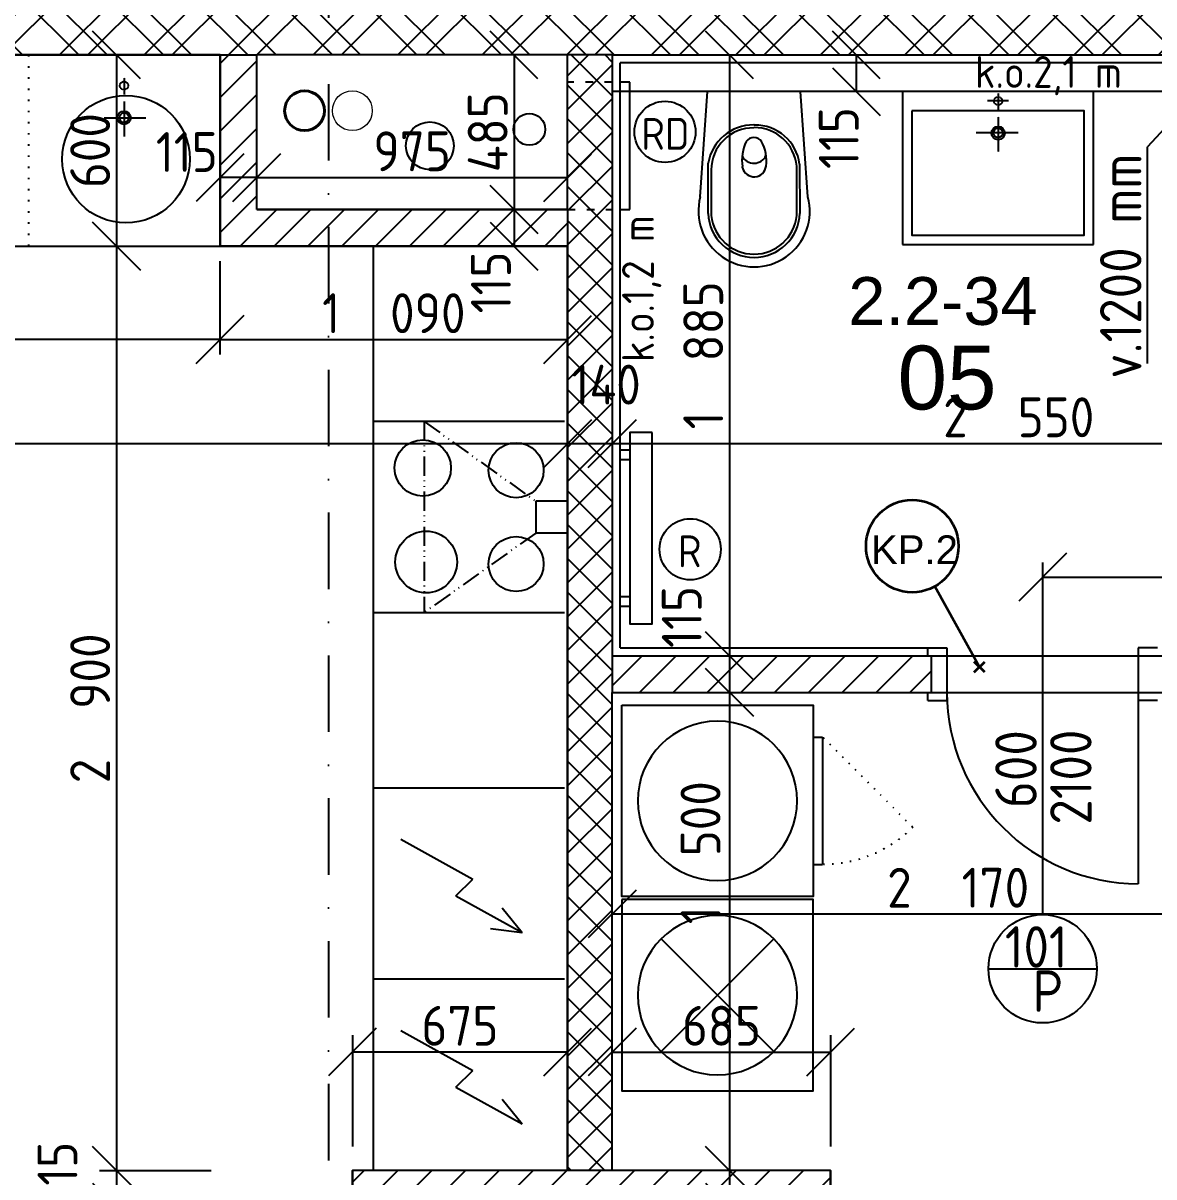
# Model space of a CAD drawing. Extents: x 4511820 to 5180432, y -1526536 to -944957.
# Drawn here: x 4984478 to 4988025, y -1229444 to -1225824 of the extents above; entities that cross this region are included whole.
import ezdxf

# ---------------------------------------------------------------- set-up
doc = ezdxf.new("R2010")
doc.units = 0
doc.header["$MEASUREMENT"] = 0
for name, pattern in [('ACAD_ISO03W100', [30, 12, -18]), ('ACAD_ISO07W100', [3.5, 0.5, -3]), ('ACAD_ISO12W100', [22, 12, -3, 0.5, -3, 0.5, -3]), ('BODKOCIARKOVANA_3', [5.6, 3, -1.3, 0, -1.3]), ('DASHED', [0.75, 0.5, -0.25])]:
    doc.linetypes.add(name, pattern=pattern)
doc.layers.get('0').update_dxf_attribs({"linetype": 'CONTINUOUS'})
doc.layers.get('Defpoints').update_dxf_attribs({"color": 61, "linetype": 'CONTINUOUS'})
for name, color, linetype in [('DVERE', 45, 'CONTINUOUS'), ('KÓTY', 4, 'CONTINUOUS'), ('MÚRY', 1, 'CONTINUOUS'), ('osi', 253, 'CONTINUOUS'), ('Plochy', 41, 'CONTINUOUS'), ('POPIS', 7, 'CONTINUOUS'), ('TENKÁ', 7, 'CONTINUOUS'), ('tzb', 153, 'CONTINUOUS'), ('Z-Kúrenie', 101, 'CONTINUOUS'), ('ZARIADENIE1', 145, 'CONTINUOUS'), ('ZARIADOVACIE', 144, 'CONTINUOUS'), ('zz-vetr', 52, 'CONTINUOUS'), ('ŠRAFY', 82, 'CONTINUOUS')]:
    doc.layers.add(name, color=color, linetype=linetype)
for name, color, linetype, lineweight in [('preklady', 74, 'CONTINUOUS', 35), ('zz-kanal-daždová', 136, 'CONTINUOUS', 40), ('zz-kanal-splaskova', 37, 'CONTINUOUS', 18)]:
    doc.layers.add(name, color=color, linetype=linetype, lineweight=lineweight)
doc.styles.add('ARIAL', font='arial.ttf')
doc.styles.add('STYLE1', font='isocp.shx')
doc.dimstyles.new('STANDARD-50', dxfattribs={"dimtxt": 125, "dimasz": 150, "dimexe": 10, "dimexo": 200, "dimgap": 20, "dimtad": 1, "dimdsep": 46, "dimlunit": 6, "dimtxsty": 'STYLE1', "dimblk1": 'OBLIQUE', "dimblk2": 'OBLIQUE', "dimsah": 1, "dimcen": 2.5, "dimse1": 1, "dimse2": 1, "dimadec": 0, "dimazin": 0, "dimtfac": 1, "dimtmove": 1, "dimatfit": 3, "dimldrblk": 'OBLIQUE', "dimfxl": 1, "dimtolj": 1, "dimtzin": 0, "dimarcsym": 0})
pattern_1 = [(45, (515270.5, 214751.965), (-53.0330086, 53.0330086), [])]

# ---------------------------------------------------------------- blocks, each defined once
blk = doc.blocks.new('pračka')
at = {"layer": 'ZARIADENIE1', "color": 8, "linetype": 'ACAD_ISO07W100', "ltscale": 8}
blk.add_line((4536136.9, -1117296.3), (4536419.7, -1117579.2), dxfattribs=at)
at = {"layer": 'ZARIADENIE1', "color": 8}
for p, q in [((4536419.7, -1117579.2), (4536019.7, -1117579.2)), ((4536019.7, -1117609.2), (4536019.7, -1117579.2)), ((4536419.7, -1117609.2), (4536419.7, -1117579.2))]:
    blk.add_line(p, q, dxfattribs=at)
blk.add_lwpolyline([(4536519.7, -1118209.2), (4536519.7, -1117609.2), (4535919.7, -1117609.2), (4535919.7, -1118209.2)], close=True, dxfattribs=at)
blk.add_circle((4536219.7, -1117909.2), 250, dxfattribs=at)
at = {"layer": 'ZARIADENIE1', "color": 8, "linetype": 'ACAD_ISO07W100', "ltscale": 8}
blk.add_arc((4536419.7, -1117579.2), 400, 135, 180, dxfattribs=at)
blk = doc.blocks.new('sušička')
at = {"layer": 'ZARIADENIE1', "color": 8}
for p, q in [((4426735.8, -1162607.4), (4426382.2, -1162961)), ((4426382.2, -1162607.4), (4426735.8, -1162961))]:
    blk.add_line(p, q, dxfattribs=at)
blk.add_lwpolyline([(4426259, -1163084.2), (4426259, -1162484.2), (4426859, -1162484.2), (4426859, -1163084.2)], close=True, dxfattribs=at)
blk.add_circle((4426559, -1162784.2), 250, dxfattribs=at)
blk = doc.blocks.new('_OBLIQUE')
at = {"color": 0, "linetype": 'ByBlock'}
blk.add_line((-0.5, -0.5), (0.5, 0.5), dxfattribs=at)
blk = doc.blocks.new('*D30651')
at = {"layer": 'Defpoints', "color": 0}
for p in [(4988024, -1225924.2), (4987091.5, -1226039.2), (4988024, -1226039.2)]:
    blk.add_point(p, dxfattribs=at)
at = {"layer": 'KÓTY', "color": 0, "lineweight": -2}
blk.add_line((4987091.5, -1225924.2), (4987091.5, -1226039.2), dxfattribs=at)
at = {"layer": 'KÓTY', "color": 0, "linetype": 'ByBlock', "lineweight": -2, "xscale": 150, "yscale": 150, "zscale": 150}
for p, rotation in [((4987091.5, -1225924.2), 90), ((4987091.5, -1226039.2), 270)]:
    blk.add_blockref('_OBLIQUE', p, dxfattribs=dict(at, rotation=rotation))
at = {"layer": 'KÓTY', "color": 0, "insert": (4987036.5, -1226185), "char_height": 125, "attachment_point": 5, "rotation": 90, "style": 'STYLE1'}
blk.add_mtext('\\A1;115', dxfattribs=at)
blk = doc.blocks.new('*D30652')
at = {"layer": 'Defpoints', "color": 0}
for p in [(4985211, -1225957.7), (4986186, -1225957.7), (4986186, -1226309)]:
    blk.add_point(p, dxfattribs=at)
at = {"layer": 'KÓTY', "color": 0, "lineweight": -2}
blk.add_line((4985211, -1226309), (4986186, -1226309), dxfattribs=at)
at = {"layer": 'KÓTY', "color": 0, "linetype": 'ByBlock', "lineweight": -2, "xscale": 150, "yscale": 150, "zscale": 150, "rotation": 180}
blk.add_blockref('_OBLIQUE', (4985211, -1226309), dxfattribs=at)
at = {"layer": 'KÓTY', "color": 0, "linetype": 'ByBlock', "lineweight": -2, "xscale": 150, "yscale": 150, "zscale": 150}
blk.add_blockref('_OBLIQUE', (4986186, -1226309), dxfattribs=at)
at = {"layer": 'KÓTY', "color": 0, "insert": (4985698.5, -1226226.5), "char_height": 125, "attachment_point": 5, "style": 'STYLE1'}
blk.add_mtext('\\A1;975', dxfattribs=at)
blk = doc.blocks.new('*D30653')
at = {"layer": 'Defpoints', "color": 0}
for p in [(4986186, -1225924.2), (4986018, -1226409.2), (4986186, -1226409.2)]:
    blk.add_point(p, dxfattribs=at)
at = {"layer": 'KÓTY', "color": 0, "lineweight": -2}
blk.add_line((4986018, -1225924.2), (4986018, -1226409.2), dxfattribs=at)
at = {"layer": 'KÓTY', "color": 0, "linetype": 'ByBlock', "lineweight": -2, "xscale": 150, "yscale": 150, "zscale": 150}
for p, rotation in [((4986018, -1225924.2), 90), ((4986018, -1226409.2), 270)]:
    blk.add_blockref('_OBLIQUE', p, dxfattribs=dict(at, rotation=rotation))
at = {"layer": 'KÓTY', "color": 0, "insert": (4985935.5, -1226166.7), "char_height": 125, "attachment_point": 5, "rotation": 90, "style": 'STYLE1'}
blk.add_mtext('\\A1;485', dxfattribs=at)
blk = doc.blocks.new('*D30657')
at = {"layer": 'Defpoints', "color": 0}
for p in [(4980951, -1227143.5), (4986186, -1227143.5), (4986186, -1227143.5)]:
    blk.add_point(p, dxfattribs=at)
at = {"layer": 'KÓTY', "color": 0, "lineweight": -2}
blk.add_line((4980951, -1227143.5), (4986186, -1227143.5), dxfattribs=at)
at = {"layer": 'KÓTY', "color": 0, "linetype": 'ByBlock', "lineweight": -2, "xscale": 150, "yscale": 150, "zscale": 150, "rotation": 180}
blk.add_blockref('_OBLIQUE', (4980951, -1227143.5), dxfattribs=at)
at = {"layer": 'KÓTY', "color": 0, "linetype": 'ByBlock', "lineweight": -2, "xscale": 150, "yscale": 150, "zscale": 150}
blk.add_blockref('_OBLIQUE', (4986186, -1227143.5), dxfattribs=at)
at = {"layer": 'KÓTY', "color": 0, "insert": (4983568.5, -1227061), "char_height": 125, "attachment_point": 5, "style": 'STYLE1'}
blk.add_mtext('\\A1;5ﾠ235', dxfattribs=at)
blk = doc.blocks.new('*D30658')
at = {"layer": 'Defpoints', "color": 0}
for p in [(4986186, -1227143.5), (4986326, -1227143.5), (4986326, -1227143.5)]:
    blk.add_point(p, dxfattribs=at)
at = {"layer": 'KÓTY', "color": 0, "lineweight": -2}
blk.add_line((4986186, -1227143.5), (4986326, -1227143.5), dxfattribs=at)
at = {"layer": 'KÓTY', "color": 0, "linetype": 'ByBlock', "lineweight": -2, "xscale": 150, "yscale": 150, "zscale": 150, "rotation": 180}
blk.add_blockref('_OBLIQUE', (4986186, -1227143.5), dxfattribs=at)
at = {"layer": 'KÓTY', "color": 0, "linetype": 'ByBlock', "lineweight": -2, "xscale": 150, "yscale": 150, "zscale": 150}
blk.add_blockref('_OBLIQUE', (4986326, -1227143.5), dxfattribs=at)
at = {"layer": 'KÓTY', "color": 0, "insert": (4986306.8, -1226958.5), "char_height": 125, "attachment_point": 5, "style": 'STYLE1'}
blk.add_mtext('\\A1;140', dxfattribs=at)
blk = doc.blocks.new('*D30659')
at = {"layer": 'Defpoints', "color": 0}
for p in [(4986326, -1227143.5), (4988876, -1227143.5), (4988876, -1227143.5)]:
    blk.add_point(p, dxfattribs=at)
at = {"layer": 'KÓTY', "color": 0, "lineweight": -2}
blk.add_line((4986326, -1227143.5), (4988876, -1227143.5), dxfattribs=at)
at = {"layer": 'KÓTY', "color": 0, "linetype": 'ByBlock', "lineweight": -2, "xscale": 150, "yscale": 150, "zscale": 150, "rotation": 180}
blk.add_blockref('_OBLIQUE', (4986326, -1227143.5), dxfattribs=at)
at = {"layer": 'KÓTY', "color": 0, "linetype": 'ByBlock', "lineweight": -2, "xscale": 150, "yscale": 150, "zscale": 150}
blk.add_blockref('_OBLIQUE', (4988876, -1227143.5), dxfattribs=at)
at = {"layer": 'KÓTY', "color": 0, "insert": (4987601, -1227061), "char_height": 125, "attachment_point": 5, "style": 'STYLE1'}
blk.add_mtext('\\A1;2ﾠ550', dxfattribs=at)
blk = doc.blocks.new('*D30662')
at = {"layer": 'Defpoints', "color": 0}
for p in [(4986326, -1225924.2), (4986326, -1227809.2), (4986694, -1227809.2)]:
    blk.add_point(p, dxfattribs=at)
at = {"layer": 'KÓTY', "color": 0, "lineweight": -2}
blk.add_line((4986694, -1225924.2), (4986694, -1227809.2), dxfattribs=at)
at = {"layer": 'KÓTY', "color": 0, "linetype": 'ByBlock', "lineweight": -2, "xscale": 150, "yscale": 150, "zscale": 150}
for p, rotation in [((4986694, -1225924.2), 90), ((4986694, -1227809.2), 270)]:
    blk.add_blockref('_OBLIQUE', p, dxfattribs=dict(at, rotation=rotation))
at = {"layer": 'KÓTY', "color": 0, "insert": (4986611.5, -1226866.7), "char_height": 125, "attachment_point": 5, "rotation": 90, "style": 'STYLE1'}
blk.add_mtext('\\A1;1ﾠ885', dxfattribs=at)
blk = doc.blocks.new('*D30663')
at = {"layer": 'Defpoints', "color": 0}
for p in [(4986326, -1227809.2), (4986326, -1227924.2), (4986694, -1227924.2)]:
    blk.add_point(p, dxfattribs=at)
at = {"layer": 'KÓTY', "color": 0, "lineweight": -2}
blk.add_line((4986694, -1227809.2), (4986694, -1227924.2), dxfattribs=at)
at = {"layer": 'KÓTY', "color": 0, "linetype": 'ByBlock', "lineweight": -2, "xscale": 150, "yscale": 150, "zscale": 150}
for p, rotation in [((4986694, -1227809.2), 90), ((4986694, -1227924.2), 270)]:
    blk.add_blockref('_OBLIQUE', p, dxfattribs=dict(at, rotation=rotation))
at = {"layer": 'KÓTY', "color": 0, "insert": (4986544, -1227687.5), "char_height": 125, "attachment_point": 5, "rotation": 90, "style": 'STYLE1'}
blk.add_mtext('\\A1;115', dxfattribs=at)
blk = doc.blocks.new('*D30664')
at = {"layer": 'Defpoints', "color": 0}
for p in [(4986326, -1227924.2), (4986326, -1229424.2), (4986694, -1229424.2)]:
    blk.add_point(p, dxfattribs=at)
at = {"layer": 'KÓTY', "color": 0, "lineweight": -2}
blk.add_line((4986694, -1227924.2), (4986694, -1229424.2), dxfattribs=at)
at = {"layer": 'KÓTY', "color": 0, "linetype": 'ByBlock', "lineweight": -2, "xscale": 150, "yscale": 150, "zscale": 150}
for p, rotation in [((4986694, -1227924.2), 90), ((4986694, -1229424.2), 270)]:
    blk.add_blockref('_OBLIQUE', p, dxfattribs=dict(at, rotation=rotation))
at = {"layer": 'KÓTY', "color": 0, "insert": (4986603, -1228427), "char_height": 125, "attachment_point": 5, "rotation": 90, "style": 'STYLE1'}
blk.add_mtext('\\A1;1ﾠ500', dxfattribs=at)
blk = doc.blocks.new('*D30665')
at = {"layer": 'Defpoints', "color": 0}
for p in [(4986326, -1229424.2), (4986326, -1229539.2), (4986694, -1229539.2)]:
    blk.add_point(p, dxfattribs=at)
at = {"layer": 'KÓTY', "color": 0, "lineweight": -2}
blk.add_line((4986694, -1229424.2), (4986694, -1229539.2), dxfattribs=at)
at = {"layer": 'KÓTY', "color": 0, "linetype": 'ByBlock', "lineweight": -2, "xscale": 150, "yscale": 150, "zscale": 150}
for p, rotation in [((4986694, -1229424.2), 90), ((4986694, -1229539.2), 270)]:
    blk.add_blockref('_OBLIQUE', p, dxfattribs=dict(at, rotation=rotation))
at = {"layer": 'KÓTY', "color": 0, "insert": (4986574, -1229655), "char_height": 125, "attachment_point": 5, "rotation": 90, "style": 'STYLE1'}
blk.add_mtext('\\A1;115', dxfattribs=at)
blk = doc.blocks.new('*D30667')
at = {"layer": 'Defpoints', "color": 0}
for p in [(4985096, -1226524.2), (4986186, -1226524.2), (4986186, -1226817)]:
    blk.add_point(p, dxfattribs=at)
at = {"layer": 'KÓTY', "color": 0, "lineweight": -2}
blk.add_line((4985096, -1226817), (4986186, -1226817), dxfattribs=at)
at = {"layer": 'KÓTY', "color": 0, "linetype": 'ByBlock', "lineweight": -2, "xscale": 150, "yscale": 150, "zscale": 150, "rotation": 180}
blk.add_blockref('_OBLIQUE', (4985096, -1226817), dxfattribs=at)
at = {"layer": 'KÓTY', "color": 0, "linetype": 'ByBlock', "lineweight": -2, "xscale": 150, "yscale": 150, "zscale": 150}
blk.add_blockref('_OBLIQUE', (4986186, -1226817), dxfattribs=at)
at = {"layer": 'KÓTY', "color": 0, "insert": (4985641, -1226734.5), "char_height": 125, "attachment_point": 5, "style": 'STYLE1'}
blk.add_mtext('\\A1;1ﾠ090', dxfattribs=at)
blk = doc.blocks.new('*D30668')
at = {"layer": 'Defpoints', "color": 0}
for p in [(4980951, -1226524.2), (4985096, -1226524.2), (4980951, -1226817)]:
    blk.add_point(p, dxfattribs=at)
at = {"layer": 'KÓTY', "color": 0, "lineweight": -2}
blk.add_line((4985096, -1226817), (4980951, -1226817), dxfattribs=at)
at = {"layer": 'KÓTY', "color": 0, "linetype": 'ByBlock', "lineweight": -2, "xscale": 150, "yscale": 150, "zscale": 150, "rotation": 180}
blk.add_blockref('_OBLIQUE', (4980951, -1226817), dxfattribs=at)
at = {"layer": 'KÓTY', "color": 0, "linetype": 'ByBlock', "lineweight": -2, "xscale": 150, "yscale": 150, "zscale": 150}
blk.add_blockref('_OBLIQUE', (4985096, -1226817), dxfattribs=at)
at = {"layer": 'KÓTY', "color": 0, "insert": (4983023.5, -1226734.5), "char_height": 125, "attachment_point": 5, "style": 'STYLE1'}
blk.add_mtext('\\A1;4ﾠ145', dxfattribs=at)
blk = doc.blocks.new('*D30699')
at = {"layer": 'Defpoints', "color": 0}
for p in [(4987676, -1227516.6), (4988876, -1227516.6), (4988876, -1227562.5)]:
    blk.add_point(p, dxfattribs=at)
at = {"layer": 'KÓTY', "color": 0, "lineweight": -2}
blk.add_line((4987676, -1227562.5), (4988876, -1227562.5), dxfattribs=at)
at = {"layer": 'KÓTY', "color": 0, "linetype": 'ByBlock', "lineweight": -2, "xscale": 150, "yscale": 150, "zscale": 150, "rotation": 180}
blk.add_blockref('_OBLIQUE', (4987676, -1227562.5), dxfattribs=at)
at = {"layer": 'KÓTY', "color": 0, "linetype": 'ByBlock', "lineweight": -2, "xscale": 150, "yscale": 150, "zscale": 150}
blk.add_blockref('_OBLIQUE', (4988876, -1227562.5), dxfattribs=at)
at = {"layer": 'KÓTY', "color": 0, "insert": (4988276, -1227480), "char_height": 125, "attachment_point": 5, "style": 'STYLE1'}
blk.add_mtext('\\A1;1ﾠ200', dxfattribs=at)
blk = doc.blocks.new('*D30700')
at = {"layer": 'Defpoints', "color": 0}
for p in [(4985096, -1225924.2), (4984771, -1226524.2), (4985096, -1226524.2)]:
    blk.add_point(p, dxfattribs=at)
at = {"layer": 'KÓTY', "color": 0, "lineweight": -2}
blk.add_line((4984771, -1225924.2), (4984771, -1226524.2), dxfattribs=at)
at = {"layer": 'KÓTY', "color": 0, "linetype": 'ByBlock', "lineweight": -2, "xscale": 150, "yscale": 150, "zscale": 150}
for p, rotation in [((4984771, -1225924.2), 90), ((4984771, -1226524.2), 270)]:
    blk.add_blockref('_OBLIQUE', p, dxfattribs=dict(at, rotation=rotation))
at = {"layer": 'KÓTY', "color": 0, "insert": (4984688.5, -1226224.2), "char_height": 125, "attachment_point": 5, "rotation": 90, "style": 'STYLE1'}
blk.add_mtext('\\A1;600', dxfattribs=at)
blk = doc.blocks.new('*D30701')
at = {"layer": 'Defpoints', "color": 0}
for p in [(4985096, -1226524.2), (4984771, -1229424.2), (4985511, -1229424.2)]:
    blk.add_point(p, dxfattribs=at)
at = {"layer": 'KÓTY', "color": 0, "lineweight": -2}
blk.add_line((4984771, -1226524.2), (4984771, -1229424.2), dxfattribs=at)
at = {"layer": 'KÓTY', "color": 0, "linetype": 'ByBlock', "lineweight": -2, "xscale": 150, "yscale": 150, "zscale": 150}
for p, rotation in [((4984771, -1226524.2), 90), ((4984771, -1229424.2), 270)]:
    blk.add_blockref('_OBLIQUE', p, dxfattribs=dict(at, rotation=rotation))
at = {"layer": 'KÓTY', "color": 0, "insert": (4984688.5, -1227974.2), "char_height": 125, "attachment_point": 5, "rotation": 90, "style": 'STYLE1'}
blk.add_mtext('\\A1;2ﾠ900', dxfattribs=at)
blk = doc.blocks.new('*D30702')
at = {"layer": 'Defpoints', "color": 0}
for p in [(4985511, -1229424.2), (4984771, -1229539.2), (4985511, -1229539.2)]:
    blk.add_point(p, dxfattribs=at)
at = {"layer": 'KÓTY', "color": 0, "lineweight": -2}
blk.add_line((4984771, -1229424.2), (4984771, -1229539.2), dxfattribs=at)
at = {"layer": 'KÓTY', "color": 0, "linetype": 'ByBlock', "lineweight": -2, "xscale": 150, "yscale": 150, "zscale": 150}
for p, rotation in [((4984771, -1229424.2), 90), ((4984771, -1229539.2), 270)]:
    blk.add_blockref('_OBLIQUE', p, dxfattribs=dict(at, rotation=rotation))
at = {"layer": 'KÓTY', "color": 0, "insert": (4984586, -1229431), "char_height": 125, "attachment_point": 5, "rotation": 90, "style": 'STYLE1'}
blk.add_mtext('\\A1;115', dxfattribs=at)
blk = doc.blocks.new('*D30712')
at = {"layer": 'Defpoints', "color": 0}
for p in [(4986326, -1228619.5), (4986326, -1228619.5), (4988496, -1228619.5)]:
    blk.add_point(p, dxfattribs=at)
at = {"layer": 'KÓTY', "color": 0, "lineweight": -2}
blk.add_line((4988496, -1228619.5), (4986326, -1228619.5), dxfattribs=at)
at = {"layer": 'KÓTY', "color": 0, "linetype": 'ByBlock', "lineweight": -2, "xscale": 150, "yscale": 150, "zscale": 150, "rotation": 180}
blk.add_blockref('_OBLIQUE', (4986326, -1228619.5), dxfattribs=at)
at = {"layer": 'KÓTY', "color": 0, "linetype": 'ByBlock', "lineweight": -2, "xscale": 150, "yscale": 150, "zscale": 150}
blk.add_blockref('_OBLIQUE', (4988496, -1228619.5), dxfattribs=at)
at = {"layer": 'KÓTY', "color": 0, "insert": (4987411, -1228537), "char_height": 125, "attachment_point": 5, "style": 'STYLE1'}
blk.add_mtext('\\A1;2ﾠ170', dxfattribs=at)
blk = doc.blocks.new('*D30713')
at = {"layer": 'Defpoints', "color": 0}
for p in [(4987011, -1229052.5), (4986326, -1229424.2), (4987011, -1229424.2)]:
    blk.add_point(p, dxfattribs=at)
at = {"layer": 'KÓTY', "color": 0, "lineweight": -2}
blk.add_line((4986326, -1229052.5), (4987011, -1229052.5), dxfattribs=at)
at = {"layer": 'KÓTY', "color": 0, "linetype": 'ByBlock', "lineweight": -2, "xscale": 150, "yscale": 150, "zscale": 150, "rotation": 180}
blk.add_blockref('_OBLIQUE', (4986326, -1229052.5), dxfattribs=at)
at = {"layer": 'KÓTY', "color": 0, "linetype": 'ByBlock', "lineweight": -2, "xscale": 150, "yscale": 150, "zscale": 150}
blk.add_blockref('_OBLIQUE', (4987011, -1229052.5), dxfattribs=at)
at = {"layer": 'KÓTY', "color": 0, "insert": (4986668.5, -1228970), "char_height": 125, "attachment_point": 5, "style": 'STYLE1'}
blk.add_mtext('\\A1;685', dxfattribs=at)
blk = doc.blocks.new('*D30714')
at = {"layer": 'Defpoints', "color": 0}
for p in [(4985511, -1229052.5), (4985511, -1229424.2), (4986186, -1229424.2)]:
    blk.add_point(p, dxfattribs=at)
at = {"layer": 'KÓTY', "color": 0, "lineweight": -2}
blk.add_line((4986186, -1229052.5), (4985511, -1229052.5), dxfattribs=at)
at = {"layer": 'KÓTY', "color": 0, "linetype": 'ByBlock', "lineweight": -2, "xscale": 150, "yscale": 150, "zscale": 150, "rotation": 180}
blk.add_blockref('_OBLIQUE', (4985511, -1229052.5), dxfattribs=at)
at = {"layer": 'KÓTY', "color": 0, "linetype": 'ByBlock', "lineweight": -2, "xscale": 150, "yscale": 150, "zscale": 150}
blk.add_blockref('_OBLIQUE', (4986186, -1229052.5), dxfattribs=at)
at = {"layer": 'KÓTY', "color": 0, "insert": (4985848.5, -1228970), "char_height": 125, "attachment_point": 5, "style": 'STYLE1'}
blk.add_mtext('\\A1;675', dxfattribs=at)
blk = doc.blocks.new('*D30782')
at = {"layer": 'Defpoints', "color": 0}
for p in [(4986018, -1226409.2), (4986018, -1226524.2), (4986018, -1226524.2)]:
    blk.add_point(p, dxfattribs=at)
at = {"layer": 'KÓTY', "color": 0, "lineweight": -2}
blk.add_line((4986018, -1226409.2), (4986018, -1226524.2), dxfattribs=at)
at = {"layer": 'KÓTY', "color": 0, "linetype": 'ByBlock', "lineweight": -2, "xscale": 150, "yscale": 150, "zscale": 150}
for p, rotation in [((4986018, -1226409.2), 90), ((4986018, -1226524.2), 270)]:
    blk.add_blockref('_OBLIQUE', p, dxfattribs=dict(at, rotation=rotation))
at = {"layer": 'KÓTY', "color": 0, "insert": (4985945.5, -1226638), "char_height": 125, "attachment_point": 5, "rotation": 90, "style": 'STYLE1'}
blk.add_mtext('\\A1;115', dxfattribs=at)
blk = doc.blocks.new('*D30783')
at = {"layer": 'Defpoints', "color": 0}
for p in [(4985096, -1226309), (4985096, -1226309), (4985211, -1226309)]:
    blk.add_point(p, dxfattribs=at)
at = {"layer": 'KÓTY', "color": 0, "lineweight": -2}
blk.add_line((4985211, -1226309), (4985096, -1226309), dxfattribs=at)
at = {"layer": 'KÓTY', "color": 0, "linetype": 'ByBlock', "lineweight": -2, "xscale": 150, "yscale": 150, "zscale": 150, "rotation": 180}
blk.add_blockref('_OBLIQUE', (4985096, -1226309), dxfattribs=at)
at = {"layer": 'KÓTY', "color": 0, "linetype": 'ByBlock', "lineweight": -2, "xscale": 150, "yscale": 150, "zscale": 150}
blk.add_blockref('_OBLIQUE', (4985211, -1226309), dxfattribs=at)
at = {"layer": 'KÓTY', "color": 0, "insert": (4984991.6, -1226228.8), "char_height": 125, "attachment_point": 5, "style": 'STYLE1'}
blk.add_mtext('\\A1;115', dxfattribs=at)

msp = doc.modelspace()

# ---------------------------------------------------------------- hatches: boundary and pattern name
at = {"layer": 'ŠRAFY'}
h = msp.add_hatch(dxfattribs=at)
h.set_pattern_fill('ANSI32', color=256, scale=500)
h.set_pattern_definition([(45, (400449.4, -45114.18), (-132.5825215, 132.5825215), []), (45, (400537.78, -45114.18), (-132.5825215, 132.5825215), [])])
h.paths.add_polyline_path([(4980951, -1225674.226), (4980951, -1225924.226), (4993871, -1225924.226), (4993871, -1225674.226), (4980951, -1225674.226)])
h = msp.add_hatch(dxfattribs=at)
h.set_pattern_fill('ANSI32', color=256, scale=500, angle=90)
h.set_pattern_definition([(135, (400449.4, -45114.18), (-132.5825215, -132.5825215), []), (135, (400449.4, -45025.8), (-132.5825215, -132.5825215), [])])
h.paths.add_polyline_path([(4980951, -1225674.226), (4980951, -1225924.226), (4993871, -1225924.226), (4993871, -1225674.226), (4980951, -1225674.226)])
at = {"layer": 'ŠRAFY', "ltscale": 0.25}
h = msp.add_hatch(dxfattribs=at)
h.set_pattern_fill('ANSI31', color=256, scale=600, style=0)
h.set_pattern_definition(pattern_1)
h.paths.add_polyline_path([(4986186, -1226524.226), (4986186, -1226409.226), (4985211, -1226409.226), (4985211, -1225924.226), (4985096, -1225924.226), (4985096, -1226524.226)])
h = msp.add_hatch(dxfattribs=at)
h.set_pattern_fill('ANSI37', color=256, scale=600, style=0)
h.set_pattern_definition([(45, (-3027222.4, 367531.64), (-53.0330086, 53.0330086), []), (135, (-3027222.4, 367531.64), (-53.0330086, -53.0330086), [])])
h.paths.add_polyline_path([(4986186, -1229424.226), (4986326, -1229424.226), (4986326, -1227924.226), (4986326, -1227809.226), (4986326, -1225924.226), (4986186, -1225924.226), (4986186, -1226409.226), (4986186, -1226524.226)])
h = msp.add_hatch(dxfattribs=at)
h.set_pattern_fill('ANSI31', color=256, scale=600, style=0)
h.set_pattern_definition(pattern_1)
h.paths.add_polyline_path([(4987326, -1227924.226), (4987326, -1227809.226), (4987316, -1227809.226), (4986326, -1227809.226), (4986326, -1227924.226), (4987316, -1227924.226)])
h = msp.add_hatch(dxfattribs=at)
h.set_pattern_fill('ANSI31', color=256, scale=600, style=0)
h.set_pattern_definition(pattern_1)
h.paths.add_polyline_path([(4985511, -1229424.226), (4985511, -1229539.226), (4987011, -1229539.226), (4987011, -1229424.226), (4986326, -1229424.226), (4986186, -1229424.226), (4986131, -1229424.226), (4986126, -1229424.226), (4985576, -1229424.226)])

# ---------------------------------------------------------------- linework, layer by layer
at = {"layer": 'DVERE', "ltscale": 0.25}
for p, q in [((4987676, -1227516.57), (4987676, -1228621.226)), ((4987316, -1227784.226), (4987376, -1227784.226)), ((4987316, -1227809.226), (4987316, -1227784.226)), ((4987376, -1227784.226), (4987376, -1227949.226)), ((4987976, -1227784.226), (4987976, -1227949.226)), ((4988036, -1227784.226), (4987976, -1227784.226)), ((4987376, -1227809.226), (4987976, -1227809.226)), ((4987316, -1227949.226), (4987316, -1227924.226)), ((4987376, -1227924.226), (4987976, -1227924.226)), ((4987976, -1227924.226), (4987976, -1228524.226)), ((4987316, -1227949.226), (4987376, -1227949.226)), ((4988036, -1227949.226), (4987976, -1227949.226)), ((4987506, -1228791.226), (4987846, -1228791.226))]:
    msp.add_line(p, q, dxfattribs=at)
msp.add_circle((4987676, -1228791.226), 170, dxfattribs=at)
msp.add_arc((4987976, -1227924.226), 600, 180, 270, dxfattribs=at)
at = {"layer": 'KÓTY'}
for p, q in [((4988232.5, -1225965.535), (4988004.5, -1226212.535)), ((4988004.5, -1226892.035), (4988004.5, -1226212.535)), ((4985096, -1226863.535), (4985096, -1226570.726))]:
    msp.add_line(p, q, dxfattribs=at)
at = {"layer": 'KÓTY', "ltscale": 0.25}
for p, q in [((4985511, -1228999.132), (4985511, -1229349.132)), ((4985511, -1228999.132), (4985511, -1229349.132)), ((4987011, -1228999.132), (4987011, -1229349.132)), ((4987011, -1228999.132), (4987011, -1229349.132))]:
    msp.add_line(p, q, dxfattribs=at)
at = {"layer": 'KÓTY', "ltscale": 25}
msp.add_line((4984717.597, -1229424.226), (4985067.597, -1229424.226), dxfattribs=at)
at = {"layer": 'MÚRY'}
for p, q in [((4985096, -1225924.226), (4980951, -1225924.226)), ((4986326, -1225924.226), (4986326, -1227809.226)), ((4986326, -1229424.226), (4986326, -1227924.226)), ((4987011, -1229424.226), (4987011, -1229539.226))]:
    msp.add_line(p, q, dxfattribs=at)
at = {"layer": 'MÚRY', "ltscale": 0.25}
for p, q in [((4985096, -1226524.226), (4985096, -1225924.226)), ((4985211, -1226409.226), (4985211, -1225924.226)), ((4986186, -1225924.226), (4985211, -1225924.226)), ((4986186, -1226409.226), (4986186, -1225924.226)), ((4986326, -1225924.226), (4988876, -1225924.226)), ((4985211, -1226409.226), (4986186, -1226409.226)), ((4985211, -1226409.226), (4986186, -1226409.226)), ((4986186, -1226409.226), (4985211, -1226409.226)), ((4986186, -1226524.226), (4985096, -1226524.226)), ((4986186, -1229424.226), (4986186, -1226524.226)), ((4986326, -1227809.226), (4987326, -1227809.226)), ((4987326, -1227809.226), (4987326, -1227924.226)), ((4986326, -1227924.226), (4987326, -1227924.226)), ((4986186, -1229424.226), (4985511, -1229424.226)), ((4985511, -1229539.226), (4985511, -1229424.226)), ((4986131, -1229424.226), (4986126, -1229424.226)), ((4987011, -1229424.226), (4986326, -1229424.226))]:
    msp.add_line(p, q, dxfattribs=at)
at = {"layer": 'osi', "linetype": 'BODKOCIARKOVANA_3', "ltscale": 80}
msp.add_line((4985436, -1223327.035), (4985436, -1260844.226), dxfattribs=at)
at = {"layer": 'Plochy'}
for points in [[(4980951, -1232044.226), (4980951, -1225924.226), (4985096, -1225924.226), (4985096, -1226524.226), (4986186, -1226524.226), (4986186, -1229387.535), (4986186, -1229424.226), (4985511, -1229424.226), (4985511, -1229539.226), (4987011, -1229539.226), (4987011, -1232044.226)], [(4988876, -1226039.226), (4986326, -1226039.226), (4986326, -1227809.226), (4988876, -1227809.226)], [(4987011, -1232044.226), (4987011, -1229424.226), (4986326, -1229424.226), (4986326, -1227924.226), (4988496, -1227924.226), (4988496, -1229539.226), (4989996, -1229539.226), (4989996, -1232044.226)]]:
    msp.add_lwpolyline(points, close=True, dxfattribs=at)
at = {"layer": 'preklady'}
for p, q in [((4987478, -1227844.535), (4987337.488, -1227591.94)), ((4987461.382, -1227861.151), (4987494.616, -1227827.917)), ((4987494.617, -1227861.152), (4987461.383, -1227827.918))]:
    msp.add_line(p, q, dxfattribs=at)
at = {"layer": 'preklady', "ltscale": 0.25}
msp.add_circle((4987267, -1227465.226), 145, dxfattribs=at)
at = {"layer": 'TENKÁ'}
for p, q in [((4985096, -1225924.226), (4985211, -1225924.226)), ((4986326, -1225924.226), (4986186, -1225924.226)), ((4986186, -1226409.226), (4986186, -1226524.226)), ((4986326, -1227809.226), (4986326, -1227924.226)), ((4986326, -1229424.226), (4986186, -1229424.226))]:
    msp.add_line(p, q, dxfattribs=at)
at = {"layer": 'TENKÁ', "ltscale": 0.25}
for p, q in [((4986351, -1227784.226), (4986351, -1225949.226)), ((4988851, -1225949.226), (4986351, -1225949.226)), ((4988851, -1226039.226), (4986351, -1226039.226)), ((4986351, -1227784.226), (4987316, -1227784.226))]:
    msp.add_line(p, q, dxfattribs=at)
at = {"layer": 'tzb', "linetype": 'ACAD_ISO03W100', "ltscale": 2}
for p, q in [((4986326, -1226009.226), (4986186, -1226009.226)), ((4986186, -1226409.226), (4986326, -1226409.226))]:
    msp.add_line(p, q, dxfattribs=at)
at = {"layer": 'tzb'}
for p, q in [((4986381, -1226009.226), (4986351, -1226009.226)), ((4986381, -1226409.226), (4986381, -1226009.226)), ((4986351, -1226409.226), (4986381, -1226409.226))]:
    msp.add_line(p, q, dxfattribs=at)
msp.add_circle((4986491.568, -1226165.553), 96, dxfattribs=at)
at = {"layer": 'Z-Kúrenie', "linetype": 'Continuous'}
for p, q in [((4986381, -1227164.226), (4986351, -1227164.226)), ((4986381, -1227194.226), (4986351, -1227194.226)), ((4986381, -1227624.226), (4986351, -1227624.226)), ((4986381, -1227654.226), (4986351, -1227654.226))]:
    msp.add_line(p, q, dxfattribs=at)
msp.add_lwpolyline([(4986451, -1227109.226), (4986381, -1227109.226), (4986381, -1227709.226), (4986451, -1227709.226)], close=True, dxfattribs=at)
msp.add_circle((4986570.531, -1227475.18), 96, dxfattribs=at)
at = {"layer": 'ZARIADENIE1', "color": 8, "linetype": 'ACAD_ISO07W100', "ltscale": 10}
msp.add_line((4984496, -1226524.226), (4984496, -1225924.226), dxfattribs=at)
at = {"layer": 'ZARIADENIE1', "color": 8, "linetype": 'DASHED'}
for p, q in [((4984795.027, -1225995.925), (4984795.027, -1226047.958)), ((4984795.027, -1226070.33), (4984795.027, -1226179.875)), ((4984732.039, -1226120.995), (4984863.493, -1226120.995))]:
    msp.add_line(p, q, dxfattribs=at)
at = {"layer": 'ZARIADENIE1', "color": 8, "ltscale": 0.25}
for p, q in [((4982696, -1226524.226), (4985096, -1226524.226)), ((4985576, -1226524.226), (4985576, -1229424.226)), ((4986176, -1227074.226), (4985576, -1227074.226)), ((4986176, -1227074.226), (4985576, -1227074.226)), ((4986086, -1227324.226), (4986086, -1227424.226)), ((4986186, -1227324.226), (4986086, -1227324.226)), ((4986186, -1227424.226), (4986086, -1227424.226)), ((4986176, -1227674.226), (4985576, -1227674.226)), ((4986176, -1227674.226), (4985576, -1227674.226)), ((4986176, -1228224.226), (4985576, -1228224.226)), ((4986176, -1228824.226), (4985576, -1228824.226))]:
    msp.add_line(p, q, dxfattribs=at)
at = {"layer": 'ZARIADENIE1', "color": 8, "linetype": 'ACAD_ISO12W100', "ltscale": 5}
for p, q in [((4985736, -1227074.226), (4986086, -1227324.226)), ((4985736, -1227074.226), (4985736, -1227674.226)), ((4986086, -1227424.226), (4985736, -1227674.226))]:
    msp.add_line(p, q, dxfattribs=at)
at = {"layer": 'ZARIADENIE1', "color": 8}
for p, q in [((4985662.488, -1228384.374), (4985888.814, -1228510.301)), ((4985835.943, -1228562.134), (4985888.814, -1228510.301)), ((4985835.943, -1228562.134), (4986043.918, -1228677.85)), ((4985980.64, -1228600.301), (4986043.918, -1228677.85)), ((4985944.661, -1228664.966), (4986043.918, -1228677.85)), ((4985662.488, -1228984.374), (4985888.814, -1229110.301)), ((4985835.943, -1229162.134), (4985888.814, -1229110.301)), ((4985835.943, -1229162.134), (4986043.918, -1229277.85)), ((4985980.64, -1229200.301), (4986043.918, -1229277.85))]:
    msp.add_line(p, q, dxfattribs=at)
at = {"layer": 'ZARIADENIE1', "color": 8, "linetype": 'DASHED'}
msp.add_circle((4984794.714, -1226020.572), 12.931, dxfattribs=at)
at = {"layer": 'ZARIADENIE1', "color": 8, "ltscale": 0.25}
for centre, radius in [((4984800.876, -1226251.138), 200), ((4985731.924, -1227220.07), 88.387), ((4986024.443, -1227227.102), 86.283), ((4985742.446, -1227515.029), 96.805), ((4986024.443, -1227521.35), 86.283)]:
    msp.add_circle(centre, radius, dxfattribs=at)
at = {"layer": 'ZARIADENIE1', "color": 8, "linetype": 'Continuous'}
for centre, radius in [((4984794.754, -1226121.262), 20.877), ((4984795.027, -1226120.995), 14.781)]:
    msp.add_circle(centre, radius, dxfattribs=at)
at = {"layer": 'ZARIADOVACIE'}
for p, q in [((4986602.187, -1226369.225), (4986625.263, -1226039.226)), ((4986939.813, -1226369.224), (4986916.737, -1226039.226)), ((4986626.782, -1226421.516), (4986626.782, -1226264.107)), ((4986904.647, -1226427.69), (4986904.647, -1226273.029)), ((4986913.545, -1226266.36), (4986914.671, -1226421.516)), ((4986636.637, -1226284.869), (4986636.637, -1226427.69))]:
    msp.add_line(p, q, dxfattribs=at)
at = {"layer": 'ZARIADOVACIE', "ltscale": 0.25}
for p, q in [((4987236, -1226039.226), (4987236, -1226519.226)), ((4987836, -1226519.226), (4987836, -1226039.226)), ((4987236, -1226519.226), (4987836, -1226519.226))]:
    msp.add_line(p, q, dxfattribs=at)
at = {"layer": 'ZARIADOVACIE', "linetype": 'DASHED'}
for p, q in [((4987536, -1226043.927), (4987536, -1226095.961)), ((4987568.863, -1226068.574), (4987503.137, -1226068.574)), ((4987536, -1226118.333), (4987536, -1226227.878)), ((4987598.988, -1226168.997), (4987467.535, -1226168.997))]:
    msp.add_line(p, q, dxfattribs=at)
at = {"layer": 'ZARIADOVACIE', "linetype": 'Continuous'}
for p, q in [((4986772.699, -1226144.106), (4986769.882, -1226143.542)), ((4986771, -1226152.194), (4986770.104, -1226153.016)), ((4986734.436, -1226278.224), (4986734.274, -1226274.514))]:
    msp.add_line(p, q, dxfattribs=at)
at = {"layer": 'ZARIADOVACIE', "ltscale": 0.25}
msp.add_lwpolyline([(4987266, -1226099.226), (4987266, -1226489.226), (4987806, -1226489.226), (4987806, -1226099.226)], close=True, dxfattribs=at)
msp.add_lwpolyline([(4987266, -1226099.226), (4987266, -1226489.226), (4987806, -1226489.226), (4987806, -1226099.226)], close=True, dxfattribs=at)
at = {"layer": 'ZARIADOVACIE', "linetype": 'DASHED'}
msp.add_circle((4987536.314, -1226068.574), 12.931, dxfattribs=at)
at = {"layer": 'ZARIADOVACIE', "linetype": 'Continuous'}
for centre, radius in [((4987536.273, -1226169.265), 20.877), ((4987536, -1226168.997), 14.781)]:
    msp.add_circle(centre, radius, dxfattribs=at)
for centre, radius, start, end in [((4986769.563, -1226288.37), 144.828, 89.874094, 170.355814), ((4986768.52, -1226284.89), 131.883, 89.311779, 179.990871), ((4986771.931, -1226285.492), 133.3, 5.364578, 90.399907), ((4986774.052, -1226284.807), 140.707, 7.532963, 90.550993), ((4986871.113, -1226255.135), 138.205, 154.477977, 188.060779), ((4986770.504, -1226212.934), 29.701, 36.344037, 144.266205), ((4986675.226, -1226257.143), 134.275, 353.23165, 27.408649), ((4986770.432, -1226222.823), 41.261, 206.767028, 336.409044), ((4986771, -1226268.539), 37.825, 194.836199, 353.274318), ((4986771, -1226414.458), 174.768, 165.000166, 15.000097), ((4986770.727, -1226415.142), 144.085, 182.535471, 357.464529), ((4986770.642, -1226414.582), 134.645, 185.586614, 354.413386)]:
    msp.add_arc(centre, radius, start, end, dxfattribs=at)
at = {"layer": 'zz-kanal-daždová'}
msp.add_circle((4985361, -1226099.226), 62.5, dxfattribs=at)
at = {"layer": 'zz-kanal-splaskova'}
msp.add_circle((4985511, -1226099.226), 62.5, dxfattribs=at)
at = {"layer": 'zz-vetr'}
for centre, radius in [((4986066, -1226157.726), 50), ((4985754.111, -1226209.226), 75)]:
    msp.add_circle(centre, radius, dxfattribs=at)

# ---------------------------------------------------------------- block references
at = {"layer": 'TENKÁ', "xscale": -1}
for name, p, rotation in [('pračka', (6104565.191, -5764483.973), 270), ('sušička', (560097, -2391658.418), 180)]:
    msp.add_blockref(name, p, dxfattribs=dict(at, rotation=rotation))

# ---------------------------------------------------------------- texts
at = {"layer": 'DVERE', "style": 'STYLE1'}
for s, p in [('101', (4987557.47, -1228787.726)), ('P', (4987644.47, -1228926.363))]:
    msp.add_text(s, height=130, dxfattribs=at).set_placement(p)
at = {"layer": 'POPIS', "lineweight": 40, "ltscale": 0.25, "style": 'ARIAL'}
for s, height, p in [('2.2-34', 150, (4987066.411, -1226771.114)), ('05', 200, (4987220.811, -1227036.305))]:
    msp.add_text(s, height=height, dxfattribs=at).set_placement(p)
at = {"layer": 'preklady', "linetype": 'Continuous', "lineweight": 20, "style": 'ARIAL'}
msp.add_text('KP.2', height=90, dxfattribs=at).set_placement((4987137.736, -1227521.483))
at = {"layer": 'TENKÁ', "linetype": 'Continuous', "style": 'STYLE1'}
msp.add_text('k.o.2,1 m', height=100, dxfattribs=at).set_placement((4987463.447, -1226027.55))
for s, height, p in [('v.1200 mm', 130, (4987985.917, -1226940.162)), ('k.o.1,2 m', 100, (4986456.818, -1226888.076)), ('600', 130, (4987657.417, -1228287.141)), ('2100', 130, (4987829.524, -1228338.915))]:
    msp.add_text(s, height=height, rotation=90, dxfattribs=at).set_placement(p)
at = {"layer": 'tzb', "style": 'STYLE1'}
msp.add_text('RD', height=100, dxfattribs=at).set_placement((4986416.94, -1226221.752))
at = {"layer": 'Z-Kúrenie', "linetype": 'Continuous', "style": 'STYLE1'}
msp.add_text('R', height=100, dxfattribs=at).set_placement((4986531.904, -1227531.379))

# ---------------------------------------------------------------- dimensions: what is measured, and where the dimension line sits
at = {"layer": 'KÓTY'}
for base, p1, p2, picture, middle in [((4984771, -1226524.226), (4985096, -1225924.226), (4985096, -1226524.226), '*D30700', (4984688.5, -1226224.226)), ((4984771, -1229424.226), (4985096, -1226524.226), (4985511, -1229424.226), '*D30701', (4984688.457, -1227974.226)), ((4984771, -1229539.226), (4985511, -1229424.226), (4985511, -1229539.226), '*D30702', (4984586, -1229430.976))]:
    dim = msp.add_linear_dim(base=base, p1=p1, p2=p2, angle=90, dimstyle='STANDARD-50', dxfattribs=at)
    dim.commit()
    dim.dimension.update_dxf_attribs({"geometry": picture, "text_midpoint": middle})
for base, p1, p2, picture, middle in [((4986018, -1226409.226), (4986186, -1225924.226), (4986186, -1226409.226), '*D30653', (4985935.5, -1226166.726)), ((4986694, -1227809.226), (4986326, -1225924.226), (4986326, -1227809.226), '*D30662', (4986611.457, -1226866.726))]:
    dim = msp.add_linear_dim(base=base, p1=p1, p2=p2, angle=90, dimstyle='STANDARD-50', override={"dimtxsty": 'STYLE1', "dimldrblk": 'OBLIQUE'}, dxfattribs=at)
    dim.commit()
    dim.dimension.update_dxf_attribs({"geometry": picture, "text_midpoint": middle})
for base, p1, p2, picture, middle in [((4987091.5, -1226039.226), (4988024, -1225924.226), (4988024, -1226039.226), '*D30651', (4987119, -1226185.035)), ((4986018, -1226524.226), (4986018, -1226409.226), (4986018, -1226524.226), '*D30782', (4986028, -1226638.035))]:
    dim = msp.add_linear_dim(base=base, p1=p1, p2=p2, angle=90, dimstyle='STANDARD-50', dxfattribs=at)
    dim.commit()
    dim.dimension.update_dxf_attribs({"geometry": picture, "text_midpoint": middle, "dimtype": 160})
for base, p1, p2, picture, middle in [((4986186, -1226309.035), (4985211, -1225957.726), (4986186, -1225957.726), '*D30652', (4985698.5, -1226226.535)), ((4980951, -1226817.035), (4985096, -1226524.226), (4980951, -1226524.226), '*D30668', (4983023.5, -1226734.492)), ((4986186, -1226817.035), (4985096, -1226524.226), (4986186, -1226524.226), '*D30667', (4985641, -1226734.492)), ((4986326, -1227143.535), (4986186, -1227143.535), (4986326, -1227143.535), '*D30658', (4986306.75, -1226958.535)), ((4986186, -1227143.535), (4980951, -1227143.535), (4986186, -1227143.535), '*D30657', (4983568.5, -1227060.992)), ((4988876, -1227143.535), (4986326, -1227143.535), (4988876, -1227143.535), '*D30659', (4987601, -1227060.992))]:
    dim = msp.add_linear_dim(base=base, p1=p1, p2=p2, dimstyle='STANDARD-50', override={"dimtxsty": 'STYLE1', "dimldrblk": 'OBLIQUE'}, dxfattribs=at)
    dim.commit()
    dim.dimension.update_dxf_attribs({"geometry": picture, "text_midpoint": middle})
dim = msp.add_linear_dim(base=(4985096, -1226309.035), p1=(4985211, -1226309.035), p2=(4985096, -1226309.035), dimstyle='STANDARD-50', dxfattribs=at)
dim.commit()
dim.dimension.update_dxf_attribs({"geometry": '*D30783', "text_midpoint": (4984991.62, -1226311.277), "dimtype": 160})
for base, p1, p2, picture, middle in [((4988876, -1227562.535), (4987676, -1227516.57), (4988876, -1227516.57), '*D30699', (4988276, -1227479.992)), ((4986326, -1228619.535), (4988496, -1228619.535), (4986326, -1228619.535), '*D30712', (4987411, -1228536.992)), ((4985511, -1229052.535), (4986186, -1229424.226), (4985511, -1229424.226), '*D30714', (4985848.5, -1228970.035)), ((4987011, -1229052.535), (4986326, -1229424.226), (4987011, -1229424.226), '*D30713', (4986668.5, -1228970.035))]:
    dim = msp.add_linear_dim(base=base, p1=p1, p2=p2, dimstyle='STANDARD-50', dxfattribs=at)
    dim.commit()
    dim.dimension.update_dxf_attribs({"geometry": picture, "text_midpoint": middle})
for base, p1, p2, picture, middle in [((4986694, -1227924.226), (4986326, -1227809.226), (4986326, -1227924.226), '*D30663', (4986626.5, -1227687.535)), ((4986694, -1229424.226), (4986326, -1227924.226), (4986326, -1229424.226), '*D30664', (4986685.5, -1228427.035)), ((4986694, -1229539.226), (4986326, -1229424.226), (4986326, -1229539.226), '*D30665', (4986656.5, -1229655.035))]:
    dim = msp.add_linear_dim(base=base, p1=p1, p2=p2, angle=90, dimstyle='STANDARD-50', override={"dimtxsty": 'STYLE1', "dimldrblk": 'OBLIQUE'}, dxfattribs=at)
    dim.commit()
    dim.dimension.update_dxf_attribs({"geometry": picture, "text_midpoint": middle, "dimtype": 160})

doc.saveas('drawing.dxf')
